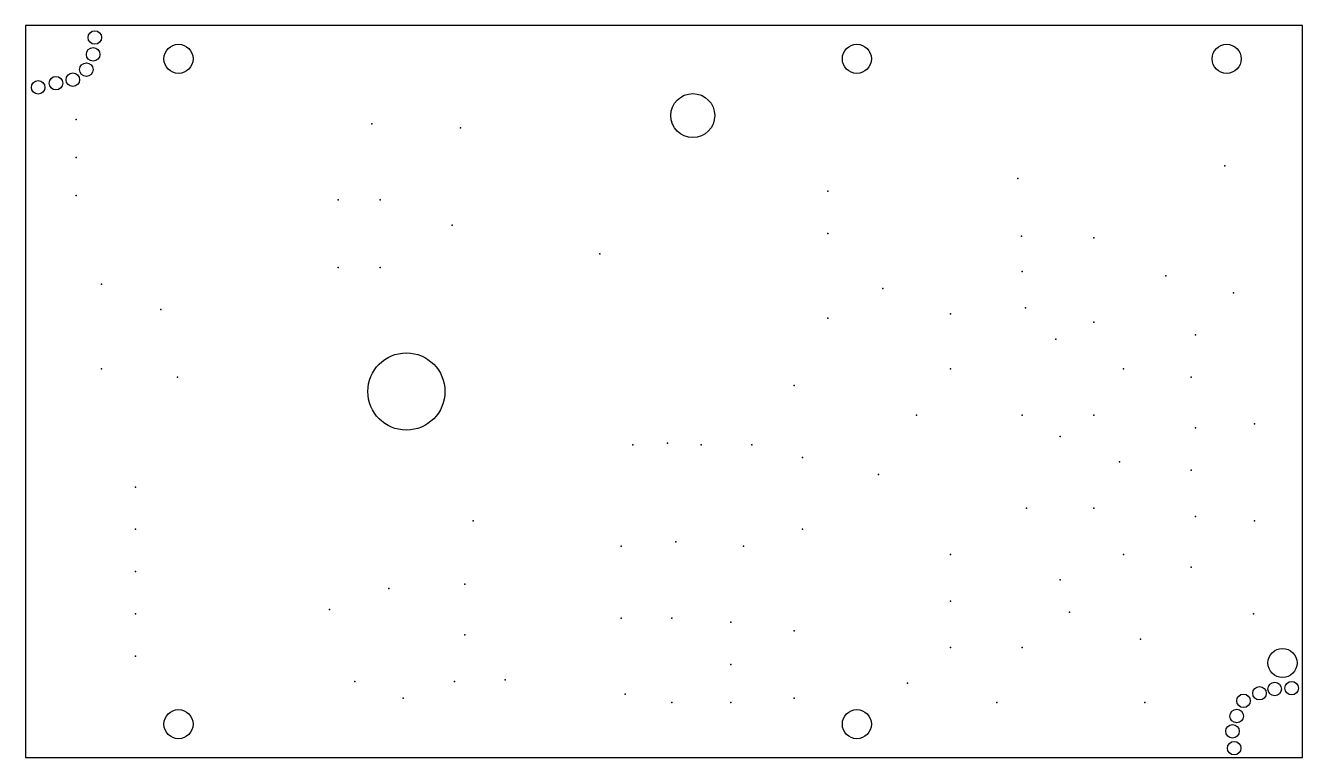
# Model space of a CAD drawing. Extents: x 0 to 96, y 0 to 55.
import ezdxf

# ---------------------------------------------------------------- set-up
doc = ezdxf.new("R2010")
doc.units = 0
doc.layers.add('20', color=178, linetype='CONTINUOUS')
doc.layers.add('24', color=178, linetype='CONTINUOUS')

msp = doc.modelspace()

# ---------------------------------------------------------------- linework, layer by layer
at = {"layer": '20'}
for p, q in [((96, 55), (0, 55)), ((0, 55), (0, 0)), ((96, 0), (96, 55)), ((0, 0), (96, 0))]:
    msp.add_line(p, q, dxfattribs=at)
for centre, radius in [((5.207, 54.102), 0.508), ((5.08, 52.832), 0.508), ((11.5, 52.5), 1.0922), ((62.5, 52.5), 1.0922), ((90.3, 52.5), 1.0922), ((4.572, 51.689), 0.508), ((2.286, 50.673), 0.508), ((3.556, 50.927), 0.508), ((0.9525, 50.3555), 0.508), ((50.165, 48.236), 1.651), ((28.635, 27.5), 2.9), ((94.5, 7.1), 1.0922), ((92.7735, 4.826), 0.508), ((93.9165, 5.1435), 0.508), ((95.1865, 5.207), 0.508), ((91.567, 4.2545), 0.508), ((11.5, 2.5), 1.0922), ((62.5, 2.5), 1.0922), ((91.059, 3.1115), 0.508), ((90.7415, 1.9685), 0.508), ((90.8685, 0.6985), 0.508)]:
    msp.add_circle(centre, radius, dxfattribs=at)
at = {"layer": '24'}
for p in [(3.81, 47.9425), (26.035, 47.625), (32.7025, 47.3075), (3.81, 45.085), (90.17, 44.45), (74.6125, 43.4975), (60.325, 42.545), (3.81, 42.2275), (23.495, 41.91), (26.67, 41.91), (32.0675, 40.005), (60.325, 39.37), (74.8665, 39.1795), (80.3275, 39.0525), (43.18, 37.846), (23.495, 36.83), (26.67, 36.83), (74.93, 36.5125), (5.715, 35.56), (85.725, 36.195), (64.4525, 35.2425), (90.805, 34.925), (10.16, 33.655), (75.184, 33.782), (60.325, 33.02), (69.5325, 33.3375), (80.3275, 32.7025), (87.9475, 31.75), (77.47, 31.4325), (5.715, 29.21), (69.5325, 29.21), (82.55, 29.21), (11.43, 28.575), (57.785, 27.94), (87.63, 28.575), (66.9925, 25.7175), (74.93, 25.7175), (80.3275, 25.7175), (92.3925, 25.0825), (77.7875, 24.13), (87.9475, 24.765), (45.6565, 23.495), (48.26, 23.622), (50.8, 23.495), (54.61, 23.495), (58.42, 22.5425), (82.2325, 22.225), (64.135, 21.2725), (87.63, 21.59), (8.255, 20.32), (75.2475, 18.7325), (80.3275, 18.7325), (33.655, 17.78), (87.9475, 18.0975), (92.3925, 17.78), (8.255, 17.145), (58.42, 17.145), (44.7675, 15.875), (48.895, 16.1925), (53.975, 15.875), (69.5325, 15.24), (82.55, 15.24), (8.255, 13.97), (87.63, 14.2875), (27.305, 12.7), (33.02, 13.0175), (77.7875, 13.335), (69.5325, 11.7475), (8.255, 10.795), (22.86, 11.1125), (78.486, 10.922), (92.329, 10.795), (44.7675, 10.4775), (48.5775, 10.4775), (53.0225, 10.16), (33.02, 9.2075), (57.785, 9.525), (83.82, 8.89), (69.5325, 8.255), (74.93, 8.255), (8.255, 7.62), (53.0225, 6.985), (36.068, 5.842), (24.765, 5.715), (32.258, 5.715), (66.294, 5.588), (28.3845, 4.445), (45.085, 4.7625), (48.5775, 4.1275), (53.0225, 4.1275), (57.785, 4.445), (73.025, 4.1275), (84.1375, 4.1275)]:
    msp.add_point(p, dxfattribs=at)

doc.saveas('drawing.dxf')
